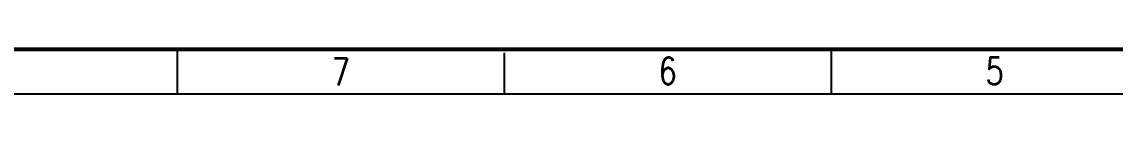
# Model space of a CAD drawing. Header units: millimetres. Extents: x -185 to 185, y -135 to 135.
# Drawn here: x -89.1 to 31.3, y -135 to -130 of the extents above; entities that cross this region are included whole.
import ezdxf

# ---------------------------------------------------------------- set-up
doc = ezdxf.new("R2010")
doc.units = ezdxf.units.MM
doc.styles.add('CONVERTER_14', font='simplex.shx', dxfattribs={"width": 0.77})

# ---------------------------------------------------------------- blocks, each defined once
blk = doc.blocks.new('_tb_frame_AN-A3', base_point=(-185, -135))
at = {"color": 7, "linetype": 'Continuous'}
for p, q in [((-180, -130), (122, -130)), ((-72, -130), (-72, -135)), ((-64.28, -130), (-36, -130)), ((0, -130), (0, -133)), ((-180.2, -130.2), (180.2, -130.2)), ((-36, -130.5), (-36, -135)), ((0, -133), (0, -135)), ((-185, -135), (185, -135))]:
    blk.add_line(p, q, dxfattribs=at)
at = {"color": 7, "char_height": 3, "attachment_point": 5, "line_spacing_factor": 0.60024, "style": 'CONVERTER_14'}
for s, insert in [('7', (-54, -132.6)), ('6', (-18, -132.5)), ('5', (18, -132.5))]:
    blk.add_mtext(s, dxfattribs=dict(at, insert=insert))

msp = doc.modelspace()

# ---------------------------------------------------------------- block references
msp.add_blockref('_tb_frame_AN-A3', (-185, -135))

doc.saveas('drawing.dxf')
